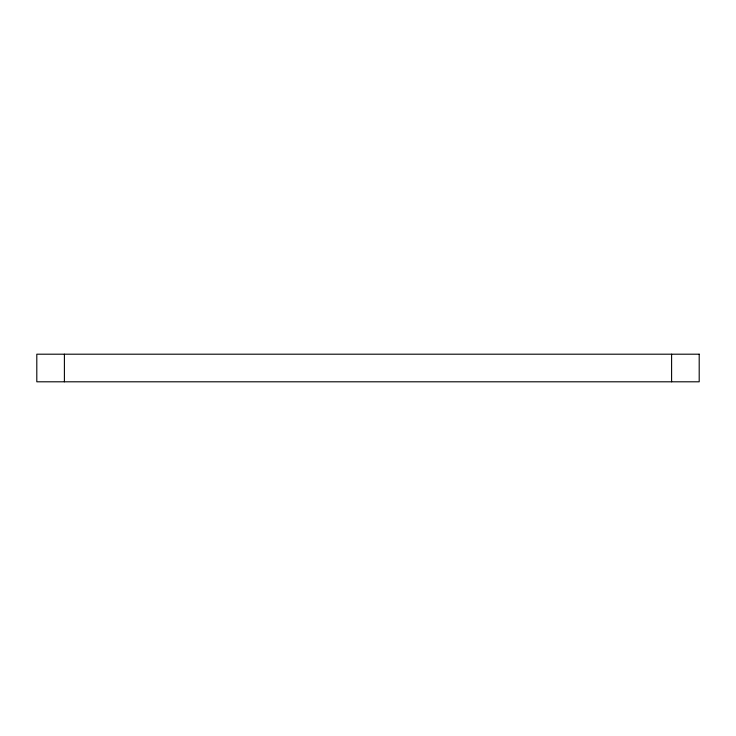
<?xml version="1.0" encoding="UTF-8"?>
<svg xmlns="http://www.w3.org/2000/svg" width="736" height="736" viewBox="0 0 736 736"><rect width="100%" height="100%" fill="white"/><g stroke="black" fill="none" stroke-linecap="round" stroke-linejoin="round"><path stroke-width="1.1" d="M671.6 354.2L671.6 381.8M64.4 354.2L64.4 381.8M699.2 354.2L36.8 354.2L36.8 381.8L699.2 381.8L699.2 354.2"/></g></svg>
